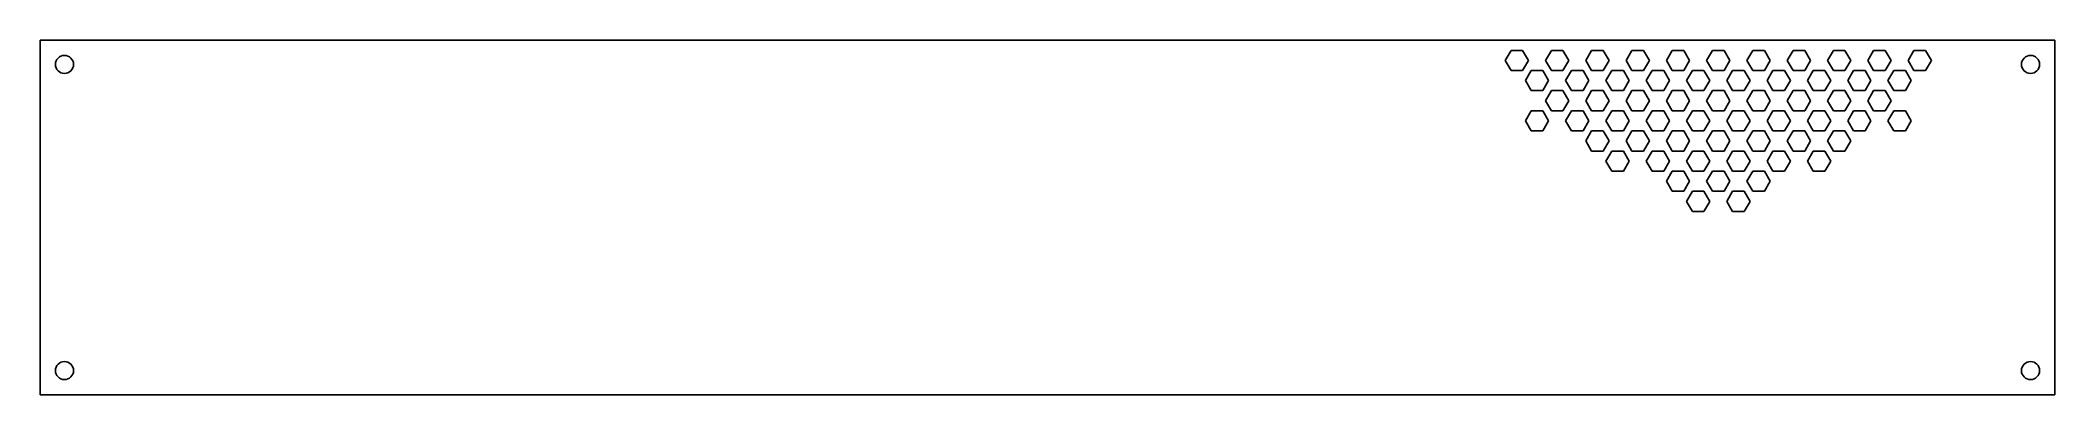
# Model space of a CAD drawing. Header units: millimetres. Extents: x 0 to 500, y 0 to 88.
import ezdxf

# ---------------------------------------------------------------- set-up
doc = ezdxf.new("R2010")
doc.units = ezdxf.units.MM

msp = doc.modelspace()

# ---------------------------------------------------------------- linework, layer by layer
at = {"color": 7, "linetype": 'Continuous', "lineweight": 25}
for p, q in [((0, 88), (0, 0)), ((500, 88), (0, 88)), ((365.06, 85.5), (363.61, 83)), ((367.94, 85.5), (365.06, 85.5)), ((369.39, 83), (367.94, 85.5)), ((375.06, 85.5), (373.61, 83)), ((377.94, 85.5), (375.06, 85.5)), ((379.39, 83), (377.94, 85.5)), ((385.06, 85.5), (383.61, 83)), ((387.94, 85.5), (385.06, 85.5)), ((389.39, 83), (387.94, 85.5)), ((395.06, 85.5), (393.61, 83)), ((397.94, 85.5), (395.06, 85.5)), ((399.39, 83), (397.94, 85.5)), ((405.06, 85.5), (403.61, 83)), ((407.94, 85.5), (405.06, 85.5)), ((409.39, 83), (407.94, 85.5)), ((415.06, 85.5), (413.61, 83)), ((417.94, 85.5), (415.06, 85.5)), ((419.39, 83), (417.94, 85.5)), ((425.06, 85.5), (423.61, 83)), ((427.94, 85.5), (425.06, 85.5)), ((429.39, 83), (427.94, 85.5)), ((435.06, 85.5), (433.61, 83)), ((437.94, 85.5), (435.06, 85.5)), ((439.39, 83), (437.94, 85.5)), ((445.06, 85.5), (443.61, 83)), ((447.94, 85.5), (445.06, 85.5)), ((449.39, 83), (447.94, 85.5)), ((455.06, 85.5), (453.61, 83)), ((457.94, 85.5), (455.06, 85.5)), ((459.39, 83), (457.94, 85.5)), ((465.06, 85.5), (463.61, 83)), ((467.94, 85.5), (465.06, 85.5)), ((469.39, 83), (467.94, 85.5)), ((500, 0), (500, 88)), ((363.61, 83), (365.06, 80.5)), ((365.06, 80.5), (367.94, 80.5)), ((367.94, 80.5), (369.39, 83)), ((370.06, 80.5), (368.61, 78)), ((372.94, 80.5), (370.06, 80.5)), ((374.39, 78), (372.94, 80.5)), ((373.61, 83), (375.06, 80.5)), ((375.06, 80.5), (377.94, 80.5)), ((377.94, 80.5), (379.39, 83)), ((380.06, 80.5), (378.61, 78)), ((382.94, 80.5), (380.06, 80.5)), ((384.39, 78), (382.94, 80.5)), ((383.61, 83), (385.06, 80.5)), ((385.06, 80.5), (387.94, 80.5)), ((387.94, 80.5), (389.39, 83)), ((390.06, 80.5), (388.61, 78)), ((392.94, 80.5), (390.06, 80.5)), ((394.39, 78), (392.94, 80.5)), ((393.61, 83), (395.06, 80.5)), ((395.06, 80.5), (397.94, 80.5)), ((397.94, 80.5), (399.39, 83)), ((400.06, 80.5), (398.61, 78)), ((402.94, 80.5), (400.06, 80.5)), ((404.39, 78), (402.94, 80.5)), ((403.61, 83), (405.06, 80.5)), ((405.06, 80.5), (407.94, 80.5)), ((407.94, 80.5), (409.39, 83)), ((410.06, 80.5), (408.61, 78)), ((412.94, 80.5), (410.06, 80.5)), ((414.39, 78), (412.94, 80.5)), ((413.61, 83), (415.06, 80.5)), ((415.06, 80.5), (417.94, 80.5)), ((417.94, 80.5), (419.39, 83)), ((420.06, 80.5), (418.61, 78)), ((422.94, 80.5), (420.06, 80.5)), ((424.39, 78), (422.94, 80.5)), ((423.61, 83), (425.06, 80.5)), ((425.06, 80.5), (427.94, 80.5)), ((427.94, 80.5), (429.39, 83)), ((430.06, 80.5), (428.61, 78)), ((432.94, 80.5), (430.06, 80.5)), ((434.39, 78), (432.94, 80.5)), ((433.61, 83), (435.06, 80.5)), ((435.06, 80.5), (437.94, 80.5)), ((437.94, 80.5), (439.39, 83)), ((440.06, 80.5), (438.61, 78)), ((442.94, 80.5), (440.06, 80.5)), ((444.39, 78), (442.94, 80.5)), ((443.61, 83), (445.06, 80.5)), ((445.06, 80.5), (447.94, 80.5)), ((447.94, 80.5), (449.39, 83)), ((450.06, 80.5), (448.61, 78)), ((452.94, 80.5), (450.06, 80.5)), ((454.39, 78), (452.94, 80.5)), ((453.61, 83), (455.06, 80.5)), ((455.06, 80.5), (457.94, 80.5)), ((457.94, 80.5), (459.39, 83)), ((460.06, 80.5), (458.61, 78)), ((462.94, 80.5), (460.06, 80.5)), ((464.39, 78), (462.94, 80.5)), ((463.61, 83), (465.06, 80.5)), ((465.06, 80.5), (467.94, 80.5)), ((467.94, 80.5), (469.39, 83)), ((368.61, 78), (370.06, 75.5)), ((370.06, 75.5), (372.94, 75.5)), ((372.94, 75.5), (374.39, 78)), ((375.06, 75.5), (373.61, 73)), ((377.94, 75.5), (375.06, 75.5)), ((379.39, 73), (377.94, 75.5)), ((378.61, 78), (380.06, 75.5)), ((380.06, 75.5), (382.94, 75.5)), ((382.94, 75.5), (384.39, 78)), ((385.06, 75.5), (383.61, 73)), ((387.94, 75.5), (385.06, 75.5)), ((389.39, 73), (387.94, 75.5)), ((388.61, 78), (390.06, 75.5)), ((390.06, 75.5), (392.94, 75.5)), ((392.94, 75.5), (394.39, 78)), ((395.06, 75.5), (393.61, 73)), ((397.94, 75.5), (395.06, 75.5)), ((399.39, 73), (397.94, 75.5)), ((398.61, 78), (400.06, 75.5)), ((400.06, 75.5), (402.94, 75.5)), ((402.94, 75.5), (404.39, 78)), ((405.06, 75.5), (403.61, 73)), ((407.94, 75.5), (405.06, 75.5)), ((409.39, 73), (407.94, 75.5)), ((408.61, 78), (410.06, 75.5)), ((410.06, 75.5), (412.94, 75.5)), ((412.94, 75.5), (414.39, 78)), ((415.06, 75.5), (413.61, 73)), ((417.94, 75.5), (415.06, 75.5)), ((419.39, 73), (417.94, 75.5)), ((418.61, 78), (420.06, 75.5)), ((420.06, 75.5), (422.94, 75.5)), ((422.94, 75.5), (424.39, 78)), ((425.06, 75.5), (423.61, 73)), ((427.94, 75.5), (425.06, 75.5)), ((429.39, 73), (427.94, 75.5)), ((428.61, 78), (430.06, 75.5)), ((430.06, 75.5), (432.94, 75.5)), ((432.94, 75.5), (434.39, 78)), ((435.06, 75.5), (433.61, 73)), ((437.94, 75.5), (435.06, 75.5)), ((439.39, 73), (437.94, 75.5)), ((438.61, 78), (440.06, 75.5)), ((440.06, 75.5), (442.94, 75.5)), ((442.94, 75.5), (444.39, 78)), ((445.06, 75.5), (443.61, 73)), ((447.94, 75.5), (445.06, 75.5)), ((449.39, 73), (447.94, 75.5)), ((448.61, 78), (450.06, 75.5)), ((450.06, 75.5), (452.94, 75.5)), ((452.94, 75.5), (454.39, 78)), ((455.06, 75.5), (453.61, 73)), ((457.94, 75.5), (455.06, 75.5)), ((459.39, 73), (457.94, 75.5)), ((458.61, 78), (460.06, 75.5)), ((460.06, 75.5), (462.94, 75.5)), ((462.94, 75.5), (464.39, 78)), ((370.06, 70.5), (368.61, 68)), ((372.94, 70.5), (370.06, 70.5)), ((374.39, 68), (372.94, 70.5)), ((373.61, 73), (375.06, 70.5)), ((375.06, 70.5), (377.94, 70.5)), ((377.94, 70.5), (379.39, 73)), ((380.06, 70.5), (378.61, 68)), ((382.94, 70.5), (380.06, 70.5)), ((384.39, 68), (382.94, 70.5)), ((383.61, 73), (385.06, 70.5)), ((385.06, 70.5), (387.94, 70.5)), ((387.94, 70.5), (389.39, 73)), ((390.06, 70.5), (388.61, 68)), ((392.94, 70.5), (390.06, 70.5)), ((394.39, 68), (392.94, 70.5)), ((393.61, 73), (395.06, 70.5)), ((395.06, 70.5), (397.94, 70.5)), ((397.94, 70.5), (399.39, 73)), ((400.06, 70.5), (398.61, 68)), ((402.94, 70.5), (400.06, 70.5)), ((404.39, 68), (402.94, 70.5)), ((403.61, 73), (405.06, 70.5)), ((405.06, 70.5), (407.94, 70.5)), ((407.94, 70.5), (409.39, 73)), ((410.06, 70.5), (408.61, 68)), ((412.94, 70.5), (410.06, 70.5)), ((414.39, 68), (412.94, 70.5)), ((413.61, 73), (415.06, 70.5)), ((415.06, 70.5), (417.94, 70.5)), ((417.94, 70.5), (419.39, 73)), ((420.06, 70.5), (418.61, 68)), ((422.94, 70.5), (420.06, 70.5)), ((424.39, 68), (422.94, 70.5)), ((423.61, 73), (425.06, 70.5)), ((425.06, 70.5), (427.94, 70.5)), ((427.94, 70.5), (429.39, 73)), ((430.06, 70.5), (428.61, 68)), ((432.94, 70.5), (430.06, 70.5)), ((434.39, 68), (432.94, 70.5)), ((433.61, 73), (435.06, 70.5)), ((435.06, 70.5), (437.94, 70.5)), ((437.94, 70.5), (439.39, 73)), ((440.06, 70.5), (438.61, 68)), ((442.94, 70.5), (440.06, 70.5)), ((444.39, 68), (442.94, 70.5)), ((443.61, 73), (445.06, 70.5)), ((445.06, 70.5), (447.94, 70.5)), ((447.94, 70.5), (449.39, 73)), ((450.06, 70.5), (448.61, 68)), ((452.94, 70.5), (450.06, 70.5)), ((454.39, 68), (452.94, 70.5)), ((453.61, 73), (455.06, 70.5)), ((455.06, 70.5), (457.94, 70.5)), ((457.94, 70.5), (459.39, 73)), ((460.06, 70.5), (458.61, 68)), ((462.94, 70.5), (460.06, 70.5)), ((464.39, 68), (462.94, 70.5)), ((368.61, 68), (370.06, 65.5)), ((370.06, 65.5), (372.94, 65.5)), ((372.94, 65.5), (374.39, 68)), ((378.61, 68), (380.06, 65.5)), ((380.06, 65.5), (382.94, 65.5)), ((382.94, 65.5), (384.39, 68)), ((385.06, 65.5), (383.61, 63)), ((387.94, 65.5), (385.06, 65.5)), ((389.39, 63), (387.94, 65.5)), ((388.61, 68), (390.06, 65.5)), ((390.06, 65.5), (392.94, 65.5)), ((392.94, 65.5), (394.39, 68)), ((395.06, 65.5), (393.61, 63)), ((397.94, 65.5), (395.06, 65.5)), ((399.39, 63), (397.94, 65.5)), ((398.61, 68), (400.06, 65.5)), ((400.06, 65.5), (402.94, 65.5)), ((402.94, 65.5), (404.39, 68)), ((405.06, 65.5), (403.61, 63)), ((407.94, 65.5), (405.06, 65.5)), ((409.39, 63), (407.94, 65.5)), ((408.61, 68), (410.06, 65.5)), ((410.06, 65.5), (412.94, 65.5)), ((412.94, 65.5), (414.39, 68)), ((415.06, 65.5), (413.61, 63)), ((417.94, 65.5), (415.06, 65.5)), ((419.39, 63), (417.94, 65.5)), ((418.61, 68), (420.06, 65.5)), ((420.06, 65.5), (422.94, 65.5)), ((422.94, 65.5), (424.39, 68)), ((425.06, 65.5), (423.61, 63)), ((427.94, 65.5), (425.06, 65.5)), ((429.39, 63), (427.94, 65.5)), ((428.61, 68), (430.06, 65.5)), ((430.06, 65.5), (432.94, 65.5)), ((432.94, 65.5), (434.39, 68)), ((435.06, 65.5), (433.61, 63)), ((437.94, 65.5), (435.06, 65.5)), ((439.39, 63), (437.94, 65.5)), ((438.61, 68), (440.06, 65.5)), ((440.06, 65.5), (442.94, 65.5)), ((442.94, 65.5), (444.39, 68)), ((445.06, 65.5), (443.61, 63)), ((447.94, 65.5), (445.06, 65.5)), ((449.39, 63), (447.94, 65.5)), ((448.61, 68), (450.06, 65.5)), ((450.06, 65.5), (452.94, 65.5)), ((452.94, 65.5), (454.39, 68)), ((458.61, 68), (460.06, 65.5)), ((460.06, 65.5), (462.94, 65.5)), ((462.94, 65.5), (464.39, 68)), ((383.61, 63), (385.06, 60.5)), ((385.06, 60.5), (387.94, 60.5)), ((387.94, 60.5), (389.39, 63)), ((390.06, 60.5), (388.61, 58)), ((392.94, 60.5), (390.06, 60.5)), ((394.39, 58), (392.94, 60.5)), ((393.61, 63), (395.06, 60.5)), ((395.06, 60.5), (397.94, 60.5)), ((397.94, 60.5), (399.39, 63)), ((400.06, 60.5), (398.61, 58)), ((402.94, 60.5), (400.06, 60.5)), ((404.39, 58), (402.94, 60.5)), ((403.61, 63), (405.06, 60.5)), ((405.06, 60.5), (407.94, 60.5)), ((407.94, 60.5), (409.39, 63)), ((410.06, 60.5), (408.61, 58)), ((412.94, 60.5), (410.06, 60.5)), ((414.39, 58), (412.94, 60.5)), ((413.61, 63), (415.06, 60.5)), ((415.06, 60.5), (417.94, 60.5)), ((417.94, 60.5), (419.39, 63)), ((420.06, 60.5), (418.61, 58)), ((422.94, 60.5), (420.06, 60.5)), ((424.39, 58), (422.94, 60.5)), ((423.61, 63), (425.06, 60.5)), ((425.06, 60.5), (427.94, 60.5)), ((427.94, 60.5), (429.39, 63)), ((430.06, 60.5), (428.61, 58)), ((432.94, 60.5), (430.06, 60.5)), ((434.39, 58), (432.94, 60.5)), ((433.61, 63), (435.06, 60.5)), ((435.06, 60.5), (437.94, 60.5)), ((437.94, 60.5), (439.39, 63)), ((440.06, 60.5), (438.61, 58)), ((442.94, 60.5), (440.06, 60.5)), ((444.39, 58), (442.94, 60.5)), ((443.61, 63), (445.06, 60.5)), ((445.06, 60.5), (447.94, 60.5)), ((447.94, 60.5), (449.39, 63)), ((388.61, 58), (390.06, 55.5)), ((390.06, 55.5), (392.94, 55.5)), ((392.94, 55.5), (394.39, 58)), ((398.61, 58), (400.06, 55.5)), ((400.06, 55.5), (402.94, 55.5)), ((402.94, 55.5), (404.39, 58)), ((405.06, 55.5), (403.61, 53)), ((407.94, 55.5), (405.06, 55.5)), ((409.39, 53), (407.94, 55.5)), ((408.61, 58), (410.06, 55.5)), ((410.06, 55.5), (412.94, 55.5)), ((412.94, 55.5), (414.39, 58)), ((415.06, 55.5), (413.61, 53)), ((417.94, 55.5), (415.06, 55.5)), ((419.39, 53), (417.94, 55.5)), ((418.61, 58), (420.06, 55.5)), ((420.06, 55.5), (422.94, 55.5)), ((422.94, 55.5), (424.39, 58)), ((425.06, 55.5), (423.61, 53)), ((427.94, 55.5), (425.06, 55.5)), ((429.39, 53), (427.94, 55.5)), ((428.61, 58), (430.06, 55.5)), ((430.06, 55.5), (432.94, 55.5)), ((432.94, 55.5), (434.39, 58)), ((438.61, 58), (440.06, 55.5)), ((440.06, 55.5), (442.94, 55.5)), ((442.94, 55.5), (444.39, 58)), ((403.61, 53), (405.06, 50.5)), ((405.06, 50.5), (407.94, 50.5)), ((407.94, 50.5), (409.39, 53)), ((410.06, 50.5), (408.61, 48)), ((412.94, 50.5), (410.06, 50.5)), ((414.39, 48), (412.94, 50.5)), ((413.61, 53), (415.06, 50.5)), ((415.06, 50.5), (417.94, 50.5)), ((417.94, 50.5), (419.39, 53)), ((420.06, 50.5), (418.61, 48)), ((422.94, 50.5), (420.06, 50.5)), ((424.39, 48), (422.94, 50.5)), ((423.61, 53), (425.06, 50.5)), ((425.06, 50.5), (427.94, 50.5)), ((427.94, 50.5), (429.39, 53)), ((408.61, 48), (410.06, 45.5)), ((410.06, 45.5), (412.94, 45.5)), ((412.94, 45.5), (414.39, 48)), ((418.61, 48), (420.06, 45.5)), ((420.06, 45.5), (422.94, 45.5)), ((422.94, 45.5), (424.39, 48)), ((0, 0), (500, 0))]:
    msp.add_line(p, q, dxfattribs=at)
for centre in [(6, 82), (494, 82), (6, 6), (494, 6)]:
    msp.add_circle(centre, 2.25, dxfattribs=at)

doc.saveas('drawing.dxf')
